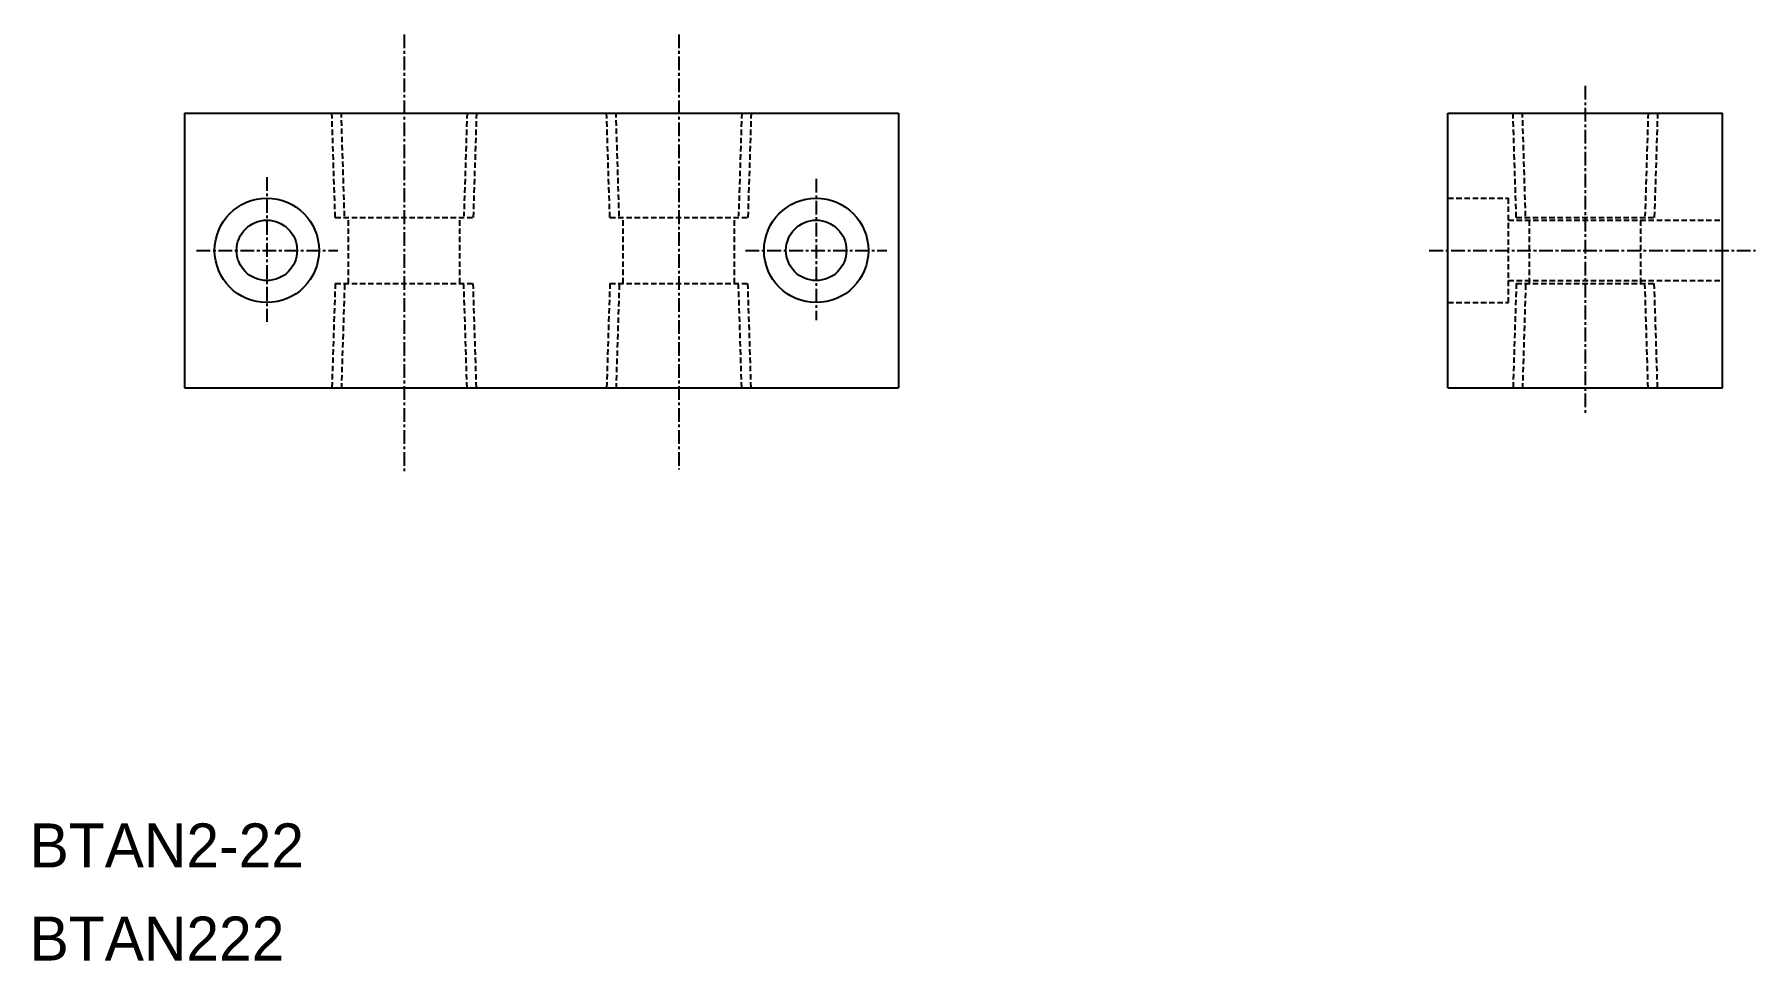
# Model space of a CAD drawing. Extents: x 4007 to 4164, y 15968 to 16053.
import ezdxf

# ---------------------------------------------------------------- set-up
doc = ezdxf.new("R2010")
doc.units = 0
doc.linetypes.add('CENTER', pattern=[2, 1.25, -0.25, 0.25, -0.25])
doc.linetypes.add('DASHED', pattern=[0.75, 0.5, -0.25])
doc.layers.get('0').update_dxf_attribs({"linetype": 'CONTINUOUS'})
doc.layers.add('CENTER', color=1, linetype='CENTER')

msp = doc.modelspace()

# ---------------------------------------------------------------- linework, layer by layer
at = {"color": 7, "linetype": 'CONTINUOUS'}
for p, q in [((4020.54, 16045.6), (4085.54, 16045.6)), ((4020.54, 16045.6), (4020.54, 16020.6)), ((4085.54, 16045.6), (4085.54, 16020.6)), ((4135.54, 16045.6), (4160.54, 16045.6)), ((4135.54, 16020.6), (4135.54, 16045.6)), ((4160.54, 16020.6), (4160.54, 16045.6)), ((4020.54, 16020.6), (4085.54, 16020.6)), ((4135.54, 16020.6), (4160.54, 16020.6))]:
    msp.add_line(p, q, dxfattribs=at)
at = {"color": 3, "linetype": 'DASHED'}
for p, q in [((4034.26, 16036.1), (4033.96, 16045.6)), ((4035.11, 16036.2), (4034.82, 16045.6)), ((4046.26, 16045.6), (4045.97, 16036.2)), ((4047.12, 16045.6), (4046.82, 16036.1)), ((4059.26, 16036.1), (4058.96, 16045.6)), ((4060.11, 16036.2), (4059.82, 16045.6)), ((4071.26, 16045.6), (4070.97, 16036.2)), ((4072.12, 16045.6), (4071.82, 16036.1)), ((4141.76, 16036.1), (4141.46, 16045.6)), ((4142.61, 16036.2), (4142.32, 16045.6)), ((4153.76, 16045.6), (4153.47, 16036.2)), ((4154.62, 16045.6), (4154.32, 16036.1)), ((4135.54, 16037.85), (4141.04, 16037.85)), ((4141.04, 16028.35), (4141.04, 16037.85)), ((4034.26, 16036.1), (4046.82, 16036.1)), ((4035.47, 16030.1), (4035.47, 16036.1)), ((4045.6, 16030.1), (4045.6, 16036.1)), ((4059.26, 16036.1), (4071.82, 16036.1)), ((4060.47, 16030.1), (4060.47, 16036.1)), ((4070.6, 16030.1), (4070.6, 16036.1)), ((4141.04, 16035.85), (4160.54, 16035.85)), ((4141.76, 16036.1), (4154.32, 16036.1)), ((4142.97, 16030.1), (4142.97, 16036.1)), ((4153.1, 16030.1), (4153.1, 16036.1)), ((4141.04, 16030.35), (4160.54, 16030.35)), ((4034.26, 16030.1), (4033.96, 16020.6)), ((4034.26, 16030.1), (4046.82, 16030.1)), ((4035.11, 16030), (4034.82, 16020.6)), ((4046.26, 16020.6), (4045.97, 16030)), ((4047.12, 16020.6), (4046.82, 16030.1)), ((4059.26, 16030.1), (4058.96, 16020.6)), ((4059.26, 16030.1), (4071.82, 16030.1)), ((4060.11, 16030), (4059.82, 16020.6)), ((4071.26, 16020.6), (4070.97, 16030)), ((4072.12, 16020.6), (4071.82, 16030.1)), ((4141.76, 16030.1), (4141.46, 16020.6)), ((4141.76, 16030.1), (4154.32, 16030.1)), ((4142.61, 16030), (4142.32, 16020.6)), ((4153.76, 16020.6), (4153.47, 16030)), ((4154.62, 16020.6), (4154.32, 16030.1)), ((4135.54, 16028.35), (4141.04, 16028.35))]:
    msp.add_line(p, q, dxfattribs=at)
at = {"color": 7, "linetype": 'CONTINUOUS'}
for centre, radius in [((4028.04, 16033.1), 4.75), ((4078.04, 16033.1), 4.75), ((4028.04, 16033.1), 2.75), ((4078.04, 16033.1), 2.75)]:
    msp.add_circle(centre, radius, dxfattribs=at)
at = {"layer": 'CENTER', "color": 1, "linetype": 'CENTER'}
for p, q in [((4040.54, 16052.75), (4040.54, 16012.72)), ((4065.54, 16052.75), (4065.54, 16013.15)), ((4148.04, 16048.07), (4148.04, 16018.28)), ((4028.04, 16039.77), (4028.04, 16026.59)), ((4078.04, 16039.61), (4078.04, 16026.75)), ((4021.64, 16033.1), (4034.51, 16033.1)), ((4071.59, 16033.1), (4084.46, 16033.1)), ((4133.84, 16033.1), (4163.54, 16033.1))]:
    msp.add_line(p, q, dxfattribs=at)

# ---------------------------------------------------------------- texts
at = {"color": 7, "linetype": 'CONTINUOUS'}
for s, p in [('BTAN2-22', (4006.45, 15976.95)), ('BTAN222', (4006.45, 15968.47))]:
    msp.add_text(s, height=4, dxfattribs=at).set_placement(p)

doc.saveas('drawing.dxf')
